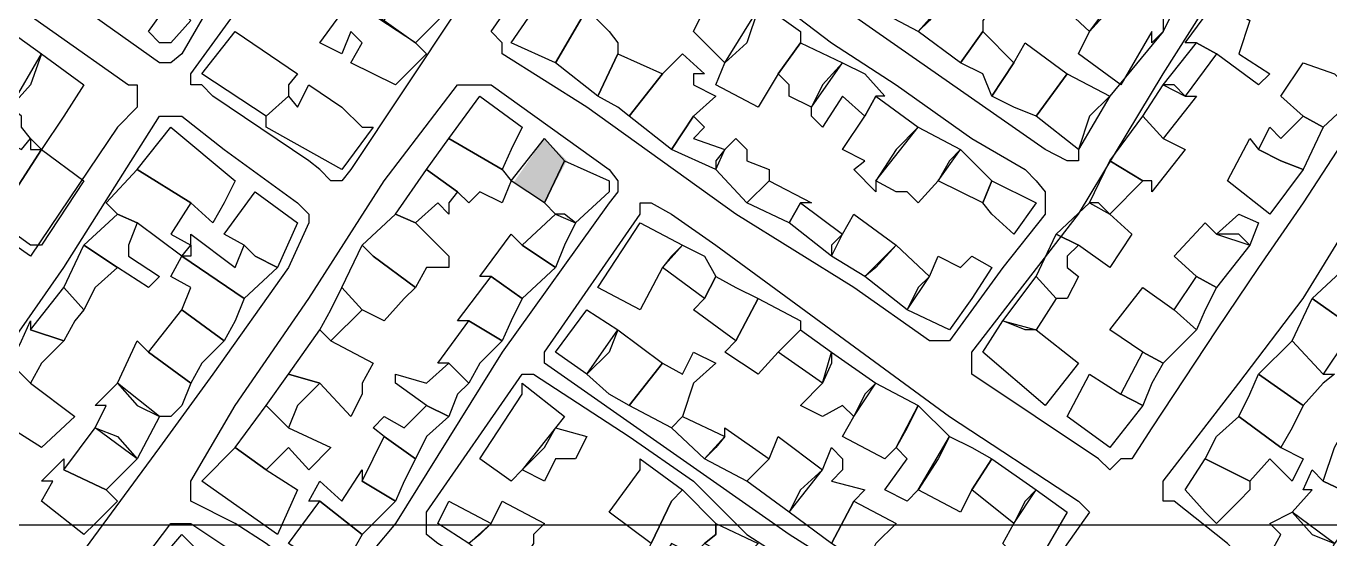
# Model space of a CAD drawing. Header units: millimetres. Extents: x -3588 to 75209, y -3737 to 38254.
# Drawn here: x 28172.9 to 28338.3, y 5155.3 to 5220.4 of the extents above; entities that cross this region are included whole.
import ezdxf

# ---------------------------------------------------------------- set-up
doc = ezdxf.new("R2010")
doc.units = ezdxf.units.MM
doc.layers.add('H', color=250, linetype='Continuous')
doc.layers.add('P', color=253, linetype='Continuous')

msp = doc.modelspace()

# ---------------------------------------------------------------- hatches: boundary and pattern name
at = {"layer": 'H', "linetype": 'Continuous'}
msp.add_hatch(color=256, dxfattribs=at).paths.add_polyline_path([(28234.693, 5200.461), (28238.646, 5206.11), (28241.478, 5203.278), (28238.646, 5197.917), (28234.693, 5200.461), (28234.693, 5200.461)])

# ---------------------------------------------------------------- linework, layer by layer
msp.add_lwpolyline([(27993.054, 5972.044), (29582.265, 5972.044), (29582.265, 5157.048), (27993.054, 5157.048)], close=True)
at = {"layer": 'P'}
for points in [[(28210.143, 5202.158), (28208.735, 5203.278), (28196.588, 5211.472), (28195.18, 5212.88), (28193.771, 5212.88), (28193.771, 5214.288), (28200.541, 5223.603), (28208.735, 5237.158), (28216.913, 5248.168), (28222.274, 5256.346), (28227.635, 5264.252), (28229.059, 5264.252), (28230.468, 5264.252), (28240.054, 5258.891), (28245.431, 5254.938), (28246.84, 5253.529), (28246.84, 5252.121), (28246.84, 5249.577), (28241.19, 5242.807), (28227.635, 5222.482), (28214.096, 5202.158), (28212.96, 5200.733), (28211.551, 5200.733), (28210.143, 5202.158)], [(28310.358, 5164.037), (28308.934, 5165.461), (28292.85, 5176.184), (28292.85, 5177.592), (28292.85, 5179), (28306.405, 5196.508), (28317.128, 5214.288), (28323.897, 5225.011), (28336.044, 5242.807), (28349.583, 5264.252)], [(28159.891, 5260.299), (28161.3, 5263.132), (28162.708, 5263.132), (28203.357, 5236.021), (28203.357, 5234.613), (28200.541, 5230.372), (28196.588, 5223.603), (28192.635, 5216.833), (28191.227, 5215.697), (28189.818, 5215.697), (28180.216, 5222.482), (28168.085, 5230.372), (28159.891, 5236.021), (28150.577, 5242.807), (28150.577, 5243.927), (28149.169, 5243.927), (28149.169, 5245.336), (28158.755, 5257.482), (28159.891, 5260.299)], [(28151.986, 5237.158), (28153.122, 5236.021), (28166.661, 5226.435), (28176.263, 5219.65), (28185.865, 5212.88), (28186.986, 5212.88), (28186.986, 5211.472), (28186.986, 5210.047), (28184.457, 5207.519), (28173.447, 5191.147), (28132.797, 5219.65), (28131.661, 5219.65), (28132.797, 5221.058), (28138.43, 5229.252), (28145.216, 5238.566), (28147.761, 5239.974), (28147.761, 5238.566), (28149.169, 5238.566), (28151.986, 5237.158)], [(28288.609, 5180.409), (28287.489, 5180.409), (28277.887, 5187.194), (28262.923, 5196.508), (28244.007, 5210.047), (28233.284, 5216.833), (28233.284, 5218.241), (28231.876, 5219.65), (28244.007, 5237.158), (28245.431, 5238.566), (28246.84, 5238.566), (28253.609, 5234.613), (28260.379, 5229.252), (28264.332, 5226.435), (28275.07, 5218.241), (28283.248, 5212.88), (28292.85, 5206.11), (28299.62, 5202.158), (28301.028, 5200.733), (28302.164, 5199.325), (28302.164, 5196.508), (28296.803, 5189.723), (28290.034, 5180.409), (28288.609, 5180.409)], [(28310.358, 5222.482), (28307.814, 5219.65), (28303.573, 5223.603), (28304.981, 5226.435), (28307.814, 5229.252), (28311.767, 5225.011), (28310.358, 5222.482)], [(28225.107, 5221.058), (28222.274, 5218.241), (28214.096, 5223.603), (28218.321, 5221.058), (28219.729, 5223.603), (28218.321, 5225.011), (28219.729, 5227.844), (28226.515, 5222.482), (28225.107, 5221.058)], [(28245.431, 5222.482), (28244.007, 5222.482), (28240.054, 5215.697), (28234.421, 5218.241), (28240.054, 5226.435), (28245.431, 5222.482)], [(28264.332, 5218.241), (28261.515, 5215.697), (28257.562, 5219.65), (28258.97, 5222.482), (28261.515, 5225.011), (28261.515, 5226.435), (28267.164, 5222.482), (28265.756, 5222.482), (28264.332, 5218.241)], [(28287.489, 5221.058), (28286.081, 5219.65), (28280.703, 5222.482), (28283.248, 5225.011), (28288.609, 5222.482), (28287.489, 5221.058)], [(28294.259, 5221.058), (28294.259, 5219.65), (28291.442, 5215.697), (28286.081, 5219.65), (28288.609, 5222.482), (28290.034, 5225.011), (28295.395, 5222.482), (28294.259, 5221.058)], [(28317.128, 5219.65), (28315.72, 5218.241), (28315.72, 5219.65), (28311.767, 5212.88), (28306.405, 5216.833), (28307.814, 5219.65), (28311.767, 5225.011), (28317.128, 5222.482), (28317.128, 5219.65)], [(28189.818, 5218.241), (28188.41, 5219.65), (28191.227, 5223.603), (28193.771, 5221.058), (28191.227, 5218.241), (28189.818, 5218.241)], [(28218.321, 5221.058), (28222.274, 5218.241), (28223.682, 5216.833), (28219.729, 5212.88), (28214.096, 5215.697), (28215.504, 5218.241), (28214.096, 5219.65), (28212.96, 5216.833), (28210.143, 5218.241), (28214.096, 5223.603), (28218.321, 5221.058)], [(28247.96, 5216.833), (28245.431, 5211.472), (28240.054, 5215.697), (28244.007, 5222.482), (28246.84, 5219.65), (28247.96, 5218.241), (28247.96, 5216.833)], [(28268.285, 5214.288), (28265.756, 5210.047), (28260.379, 5212.88), (28261.515, 5215.697), (28265.756, 5222.482), (28267.164, 5222.482), (28271.117, 5219.65), (28271.117, 5218.241), (28268.285, 5214.288)], [(28318.536, 5222.482), (28317.128, 5219.65), (28310.358, 5211.472), (28306.405, 5204.686), (28306.405, 5203.278), (28304.981, 5203.278), (28302.164, 5204.686), (28280.703, 5219.65), (28275.07, 5223.603)], [(28321.353, 5218.241), (28319.945, 5218.241), (28323.897, 5223.603), (28328.138, 5221.058), (28326.73, 5216.833), (28330.683, 5214.288), (28329.259, 5212.88), (28323.897, 5216.833), (28321.353, 5218.241)], [(28173.447, 5212.88), (28170.902, 5210.047), (28169.494, 5207.519), (28166.661, 5210.047), (28168.085, 5211.472), (28165.541, 5212.88), (28166.661, 5214.288), (28170.902, 5219.65), (28174.855, 5216.833), (28173.447, 5212.88)], [(28206.19, 5212.88), (28206.19, 5211.472), (28203.357, 5208.927), (28195.18, 5214.288), (28199.405, 5219.65), (28207.31, 5214.288), (28206.19, 5212.88)], [(28294.259, 5214.288), (28291.442, 5215.697), (28294.259, 5219.65), (28298.211, 5215.697), (28295.395, 5211.472), (28294.259, 5214.288)], [(28273.934, 5212.88), (28272.526, 5210.047), (28269.709, 5211.472), (28269.709, 5212.88), (28268.285, 5214.288), (28271.117, 5218.241), (28276.478, 5215.697), (28273.934, 5212.88)], [(28298.211, 5210.047), (28295.395, 5211.472), (28298.211, 5215.697), (28299.62, 5218.241), (28304.981, 5214.288), (28301.028, 5208.927), (28298.211, 5210.047)], [(28318.536, 5212.88), (28317.128, 5212.88), (28321.353, 5218.241), (28323.897, 5216.833), (28319.945, 5211.472), (28318.536, 5212.88)], [(28177.672, 5208.927), (28174.855, 5204.686), (28173.447, 5206.11), (28172.31, 5207.519), (28172.31, 5208.927), (28170.902, 5210.047), (28174.855, 5216.833), (28180.216, 5212.88), (28177.672, 5208.927)], [(28247.96, 5210.047), (28245.431, 5211.472), (28247.96, 5216.833), (28253.609, 5214.288), (28249.384, 5208.927), (28247.96, 5210.047)], [(28257.562, 5214.288), (28257.562, 5212.88), (28260.379, 5211.472), (28257.562, 5208.927), (28254.745, 5204.686), (28249.384, 5208.927), (28253.609, 5214.288), (28256.154, 5216.833), (28258.97, 5214.288), (28257.562, 5214.288)], [(28279.295, 5214.288), (28281.84, 5211.472), (28280.703, 5211.472), (28279.295, 5208.927), (28276.478, 5211.472), (28273.934, 5207.519), (28272.526, 5208.927), (28272.526, 5210.047), (28276.478, 5215.697), (28279.295, 5214.288)], [(28307.814, 5208.927), (28306.405, 5204.686), (28301.028, 5208.927), (28304.981, 5214.288), (28310.358, 5211.472), (28307.814, 5208.927)], [(28338.861, 5214.288), (28341.678, 5211.472), (28337.453, 5207.519), (28334.908, 5208.927), (28332.091, 5211.472), (28334.908, 5215.697), (28338.861, 5214.288)], [(28203.357, 5154.723), (28199.405, 5157.267), (28193.771, 5160.084), (28193.771, 5161.508), (28193.771, 5162.628), (28199.405, 5172.231), (28208.735, 5185.786), (28218.321, 5200.733), (28227.635, 5212.88), (28229.059, 5212.88), (28230.468, 5212.88), (28231.876, 5212.88), (28246.84, 5202.158), (28247.96, 5200.733), (28247.96, 5199.325), (28246.84, 5197.917), (28233.284, 5179), (28219.729, 5157.267), (28214.096, 5150.498), (28212.96, 5149.073), (28212.96, 5147.953), (28211.551, 5149.073), (28208.735, 5150.498), (28203.357, 5154.723)], [(28212.96, 5210.047), (28215.504, 5207.519), (28216.913, 5207.519), (28212.96, 5202.158), (28203.357, 5207.519), (28203.357, 5208.927), (28206.19, 5211.472), (28207.31, 5210.047), (28208.735, 5212.88), (28212.96, 5210.047)], [(28319.945, 5211.472), (28321.353, 5211.472), (28317.128, 5206.11), (28314.583, 5208.927), (28317.128, 5212.88), (28319.945, 5211.472)], [(28234.421, 5204.686), (28233.284, 5202.158), (28226.515, 5206.11), (28230.468, 5211.472), (28235.829, 5207.519), (28234.421, 5204.686)], [(28283.248, 5204.686), (28280.703, 5200.733), (28280.703, 5199.325), (28277.887, 5202.158), (28279.295, 5203.278), (28276.478, 5204.686), (28279.295, 5208.927), (28280.703, 5211.472), (28286.081, 5207.519), (28283.248, 5204.686)], [(28342.814, 5210.047), (28334.908, 5197.917), (28329.259, 5189.723), (28323.897, 5181.833), (28315.72, 5169.398), (28313.175, 5165.461), (28311.767, 5165.461), (28310.358, 5164.037)], [(28172.31, 5143.712), (28155.938, 5155.859), (28154.53, 5155.859), (28154.53, 5157.267), (28162.708, 5168.278), (28177.672, 5189.723), (28189.818, 5208.927), (28191.227, 5208.927), (28192.635, 5208.927), (28197.996, 5204.686), (28207.31, 5197.917), (28208.735, 5196.508), (28208.735, 5195.372), (28206.19, 5189.723), (28196.588, 5176.184), (28189.818, 5166.869), (28174.855, 5146.545), (28173.447, 5143.712), (28172.31, 5143.712)], [(28197.996, 5197.917), (28196.588, 5195.372), (28193.771, 5197.917), (28186.986, 5202.158), (28191.227, 5207.519), (28199.405, 5200.733), (28197.996, 5197.917)], [(28260.379, 5203.278), (28260.379, 5202.158), (28254.745, 5204.686), (28257.562, 5208.927), (28258.97, 5207.519), (28257.562, 5206.11), (28261.515, 5204.686), (28260.379, 5203.278)], [(28290.034, 5203.278), (28288.609, 5200.733), (28286.081, 5197.917), (28284.656, 5199.325), (28283.248, 5199.325), (28280.703, 5200.733), (28286.081, 5207.519), (28291.442, 5204.686), (28290.034, 5203.278)], [(28315.72, 5200.733), (28314.583, 5200.733), (28310.358, 5203.278), (28314.583, 5208.927), (28317.128, 5206.11), (28319.945, 5204.686), (28315.72, 5199.325), (28315.72, 5200.733)], [(28332.091, 5203.278), (28329.259, 5204.686), (28330.683, 5207.519), (28332.091, 5206.11), (28334.908, 5208.927), (28337.453, 5207.519), (28334.908, 5202.158), (28332.091, 5203.278)], [(28173.447, 5204.686), (28174.855, 5204.686), (28169.494, 5196.508), (28165.541, 5199.325), (28168.085, 5206.11), (28169.494, 5206.11), (28172.31, 5204.686), (28173.447, 5206.11), (28173.447, 5204.686)], [(28233.284, 5202.158), (28234.421, 5200.733), (28233.284, 5197.917), (28230.468, 5199.325), (28229.059, 5197.917), (28227.635, 5199.325), (28223.682, 5202.158), (28226.515, 5206.11), (28233.284, 5202.158)], [(28234.421, 5200.733), (28238.646, 5206.11), (28241.19, 5203.278), (28238.646, 5197.917), (28234.421, 5200.733), (28234.421, 5200.733)], [(28267.164, 5202.158), (28267.164, 5200.733), (28264.332, 5197.917), (28260.379, 5202.158), (28261.515, 5204.686), (28262.923, 5206.11), (28264.332, 5204.686), (28264.332, 5203.278), (28267.164, 5202.158)], [(28332.091, 5203.278), (28334.908, 5202.158), (28330.683, 5196.508), (28325.306, 5200.733), (28328.138, 5206.11), (28329.259, 5204.686), (28332.091, 5203.278)], [(28174.855, 5192.555), (28173.447, 5192.555), (28169.494, 5195.372), (28169.494, 5196.508), (28174.855, 5204.686), (28180.216, 5200.733), (28174.855, 5192.555)], [(28292.85, 5203.278), (28295.395, 5200.733), (28294.259, 5197.917), (28288.609, 5200.733), (28291.442, 5204.686), (28292.85, 5203.278)], [(28241.19, 5196.508), (28240.054, 5196.508), (28238.646, 5197.917), (28241.19, 5203.278), (28246.84, 5200.733), (28246.84, 5199.325), (28242.599, 5195.372), (28241.19, 5196.508)], [(28308.934, 5197.917), (28307.814, 5197.917), (28310.358, 5203.278), (28314.583, 5200.733), (28310.358, 5196.508), (28308.934, 5197.917)], [(28334.908, 5147.953), (28333.5, 5147.953), (28329.259, 5150.498), (28325.306, 5154.723), (28318.536, 5160.084), (28317.128, 5160.084), (28317.128, 5161.508), (28317.128, 5162.628), (28326.73, 5175.047), (28334.908, 5185.786), (28345.63, 5203.278)], [(28193.771, 5191.147), (28192.635, 5191.147), (28186.986, 5195.372), (28184.457, 5196.508), (28183.033, 5197.917), (28186.986, 5202.158), (28193.771, 5197.917), (28191.227, 5193.964), (28193.771, 5192.555), (28193.771, 5191.147)], [(28226.515, 5197.917), (28226.515, 5196.508), (28225.107, 5197.917), (28222.274, 5195.372), (28219.729, 5196.508), (28223.682, 5202.158), (28227.635, 5199.325), (28226.515, 5197.917)], [(28201.949, 5191.147), (28200.541, 5192.555), (28197.996, 5193.964), (28201.949, 5199.325), (28207.31, 5195.372), (28204.782, 5189.723), (28201.949, 5191.147)], [(28272.526, 5197.917), (28271.117, 5197.917), (28269.709, 5195.372), (28264.332, 5197.917), (28267.164, 5200.733), (28272.526, 5197.917)], [(28295.395, 5196.508), (28294.259, 5197.917), (28295.395, 5200.733), (28301.028, 5197.917), (28298.211, 5193.964), (28295.395, 5196.508)], [(28294.259, 5141.183), (28292.85, 5141.183), (28269.709, 5155.859), (28238.646, 5177.592), (28238.646, 5179), (28250.792, 5196.508), (28250.792, 5197.917), (28252.201, 5197.917), (28254.745, 5196.508), (28260.379, 5192.555), (28290.034, 5170.822), (28306.405, 5160.084), (28307.814, 5158.675), (28295.395, 5141.183), (28294.259, 5141.183)], [(28275.07, 5192.555), (28275.07, 5191.147), (28269.709, 5195.372), (28271.117, 5197.917), (28276.478, 5193.964), (28275.07, 5192.555)], [(28310.358, 5196.508), (28313.175, 5193.964), (28310.358, 5189.723), (28306.405, 5192.555), (28303.573, 5193.964), (28307.814, 5197.917), (28310.358, 5196.508)], [(28185.865, 5192.555), (28185.865, 5191.147), (28189.818, 5188.602), (28188.41, 5187.194), (28184.457, 5189.723), (28180.216, 5192.555), (28184.457, 5196.508), (28186.986, 5195.372), (28185.865, 5192.555)], [(28226.515, 5189.723), (28225.107, 5189.723), (28223.682, 5189.723), (28222.274, 5187.194), (28216.913, 5191.147), (28215.504, 5192.555), (28219.729, 5196.508), (28222.274, 5195.372), (28226.515, 5191.147), (28226.515, 5189.723)], [(28241.19, 5192.555), (28240.054, 5189.723), (28235.829, 5192.555), (28240.054, 5196.508), (28242.599, 5195.372), (28241.19, 5192.555)], [(28280.703, 5189.723), (28279.295, 5188.602), (28275.07, 5191.147), (28276.478, 5193.964), (28277.887, 5196.508), (28283.248, 5192.555), (28280.703, 5189.723)], [(28326.73, 5193.964), (28323.897, 5193.964), (28326.73, 5196.508), (28329.259, 5195.372), (28328.138, 5192.555), (28326.73, 5193.964)], [(28254.745, 5191.147), (28253.609, 5189.723), (28250.792, 5184.361), (28245.431, 5187.194), (28250.792, 5195.372), (28256.154, 5192.555), (28254.745, 5191.147)], [(28323.897, 5193.964), (28328.138, 5192.555), (28323.897, 5187.194), (28321.353, 5188.602), (28318.536, 5191.147), (28322.489, 5195.372), (28323.897, 5193.964)], [(28201.949, 5191.147), (28204.782, 5189.723), (28200.541, 5185.786), (28192.635, 5191.147), (28193.771, 5192.555), (28193.771, 5193.964), (28199.405, 5189.723), (28200.541, 5192.555), (28201.949, 5191.147)], [(28235.829, 5192.555), (28240.054, 5189.723), (28235.829, 5185.786), (28231.876, 5188.602), (28230.468, 5188.602), (28234.421, 5193.964), (28235.829, 5192.555)], [(28304.981, 5191.147), (28304.981, 5189.723), (28306.405, 5188.602), (28304.981, 5185.786), (28303.573, 5185.786), (28301.028, 5188.602), (28303.573, 5193.964), (28306.405, 5192.555), (28304.981, 5191.147)], [(28181.624, 5187.194), (28180.216, 5184.361), (28177.672, 5187.194), (28180.216, 5192.555), (28184.457, 5189.723), (28181.624, 5187.194)], [(28199.405, 5182.953), (28197.996, 5180.409), (28192.635, 5184.361), (28193.771, 5187.194), (28191.227, 5188.602), (28192.635, 5191.147), (28200.541, 5185.786), (28199.405, 5182.953)], [(28220.866, 5185.786), (28218.321, 5182.953), (28215.504, 5184.361), (28212.96, 5187.194), (28215.504, 5192.555), (28216.913, 5191.147), (28222.274, 5187.194), (28220.866, 5185.786)], [(28258.97, 5191.147), (28260.379, 5188.602), (28258.97, 5185.786), (28253.609, 5189.723), (28256.154, 5192.555), (28258.97, 5191.147)], [(28286.081, 5187.194), (28284.656, 5184.361), (28279.295, 5188.602), (28283.248, 5192.555), (28287.489, 5188.602), (28286.081, 5187.194)], [(28292.85, 5185.786), (28290.034, 5181.833), (28284.656, 5184.361), (28287.489, 5188.602), (28288.609, 5191.147), (28291.442, 5189.723), (28292.85, 5191.147), (28295.395, 5189.723), (28292.85, 5185.786)], [(28345.63, 5187.194), (28344.222, 5184.361), (28342.814, 5184.361), (28341.678, 5181.833), (28336.044, 5185.786), (28340.269, 5189.723), (28345.63, 5187.194)], [(28234.421, 5182.953), (28233.284, 5180.409), (28229.059, 5182.953), (28227.635, 5182.953), (28231.876, 5188.602), (28235.829, 5185.786), (28234.421, 5182.953)], [(28262.923, 5187.194), (28265.756, 5185.786), (28262.923, 5180.409), (28257.562, 5184.361), (28258.97, 5185.786), (28260.379, 5188.602), (28262.923, 5187.194)], [(28299.62, 5181.833), (28296.803, 5182.953), (28301.028, 5188.602), (28303.573, 5185.786), (28301.028, 5181.833), (28299.62, 5181.833)], [(28322.489, 5184.361), (28321.353, 5181.833), (28318.536, 5184.361), (28321.353, 5188.602), (28323.897, 5187.194), (28322.489, 5184.361)], [(28179.08, 5182.953), (28177.672, 5180.409), (28173.447, 5181.833), (28177.672, 5187.194), (28180.216, 5184.361), (28179.08, 5182.953)], [(28211.551, 5184.361), (28212.96, 5187.194), (28215.504, 5184.361), (28211.551, 5180.409), (28210.143, 5181.833), (28211.551, 5184.361)], [(28318.536, 5184.361), (28321.353, 5181.833), (28317.128, 5177.592), (28314.583, 5179), (28310.358, 5181.833), (28314.583, 5187.194), (28318.536, 5184.361)], [(28195.18, 5177.592), (28193.771, 5175.047), (28188.41, 5179), (28192.635, 5184.361), (28197.996, 5180.409), (28195.18, 5177.592)], [(28246.84, 5179), (28244.007, 5176.184), (28240.054, 5179), (28244.007, 5184.361), (28247.96, 5181.833), (28246.84, 5179)], [(28268.285, 5179), (28265.756, 5176.184), (28261.515, 5179), (28262.923, 5180.409), (28265.756, 5185.786), (28271.117, 5182.953), (28271.117, 5181.833), (28268.285, 5179)], [(28341.678, 5181.833), (28340.269, 5179), (28340.269, 5180.409), (28337.453, 5176.184), (28333.5, 5180.409), (28336.044, 5185.786), (28341.678, 5181.833)], [(28174.855, 5177.592), (28173.447, 5175.047), (28170.902, 5177.592), (28172.31, 5180.409), (28173.447, 5182.953), (28173.447, 5181.833), (28177.672, 5180.409), (28174.855, 5177.592)], [(28230.468, 5177.592), (28229.059, 5175.047), (28226.515, 5177.592), (28225.107, 5177.592), (28229.059, 5182.953), (28233.284, 5180.409), (28230.468, 5177.592)], [(28301.028, 5181.833), (28306.405, 5177.592), (28302.164, 5172.231), (28294.259, 5179), (28296.803, 5182.953), (28301.028, 5181.833)], [(28211.551, 5180.409), (28216.913, 5177.592), (28215.504, 5175.047), (28215.504, 5173.639), (28214.096, 5170.822), (28210.143, 5175.047), (28206.19, 5176.184), (28210.143, 5181.833), (28211.551, 5180.409)], [(28246.84, 5173.639), (28244.007, 5176.184), (28247.96, 5181.833), (28253.609, 5177.592), (28249.384, 5172.231), (28246.84, 5173.639)], [(28275.07, 5177.592), (28273.934, 5175.047), (28268.285, 5179), (28271.117, 5181.833), (28275.07, 5179), (28275.07, 5177.592)], [(28192.635, 5172.231), (28191.227, 5170.822), (28189.818, 5170.822), (28184.457, 5175.047), (28186.986, 5180.409), (28188.41, 5179), (28193.771, 5175.047), (28192.635, 5172.231)], [(28337.453, 5176.184), (28338.861, 5176.184), (28337.453, 5175.047), (28334.908, 5172.231), (28329.259, 5176.184), (28333.5, 5180.409), (28337.453, 5176.184)], [(28257.562, 5175.047), (28256.154, 5170.822), (28254.745, 5169.398), (28249.384, 5172.231), (28253.609, 5177.592), (28256.154, 5176.184), (28257.562, 5179), (28260.379, 5177.592), (28257.562, 5175.047)], [(28279.295, 5173.639), (28277.887, 5170.822), (28276.478, 5172.231), (28273.934, 5170.822), (28271.117, 5172.231), (28273.934, 5175.047), (28275.07, 5179), (28280.703, 5175.047), (28279.295, 5173.639)], [(28315.72, 5175.047), (28314.583, 5172.231), (28311.767, 5173.639), (28314.583, 5179), (28317.128, 5177.592), (28315.72, 5175.047)], [(28173.447, 5175.047), (28179.08, 5170.822), (28174.855, 5166.869), (28170.902, 5169.398), (28166.661, 5172.231), (28170.902, 5177.592), (28173.447, 5175.047)], [(28207.31, 5172.231), (28206.19, 5169.398), (28203.357, 5172.231), (28206.19, 5176.184), (28210.143, 5175.047), (28207.31, 5172.231)], [(28227.635, 5173.639), (28226.515, 5170.822), (28223.682, 5172.231), (28219.729, 5175.047), (28219.729, 5176.184), (28223.682, 5175.047), (28226.515, 5177.592), (28229.059, 5175.047), (28227.635, 5173.639)], [(28257.562, 5162.628), (28264.332, 5155.859), (28291.442, 5138.351), (28292.85, 5136.942), (28291.442, 5136.942), (28280.703, 5120.859), (28280.703, 5119.434), (28279.295, 5119.434), (28277.887, 5119.434), (28272.526, 5123.387), (28249.384, 5138.351), (28234.421, 5149.073), (28225.107, 5154.723), (28223.682, 5155.859), (28223.682, 5157.267), (28223.682, 5158.675), (28235.829, 5176.184), (28237.237, 5176.184), (28249.384, 5168.278), (28257.562, 5162.628)], [(28311.767, 5173.639), (28314.583, 5172.231), (28310.358, 5166.869), (28304.981, 5170.822), (28307.814, 5176.184), (28311.767, 5173.639)], [(28328.138, 5173.639), (28329.259, 5176.184), (28334.908, 5172.231), (28333.5, 5169.398), (28332.091, 5166.869), (28326.73, 5170.822), (28328.138, 5173.639)], [(28186.986, 5172.231), (28189.818, 5170.822), (28186.986, 5165.461), (28181.624, 5169.398), (28183.033, 5172.231), (28181.624, 5172.231), (28184.457, 5175.047), (28186.986, 5172.231)], [(28235.829, 5164.037), (28234.421, 5162.628), (28230.468, 5165.461), (28235.829, 5173.639), (28235.829, 5175.047), (28241.19, 5170.822), (28240.054, 5169.398), (28235.829, 5164.037)], [(28284.656, 5169.398), (28283.248, 5166.869), (28281.84, 5165.461), (28276.478, 5168.278), (28277.887, 5170.822), (28280.703, 5175.047), (28286.081, 5172.231), (28284.656, 5169.398)], [(28206.19, 5169.398), (28211.551, 5166.869), (28208.735, 5164.037), (28206.19, 5166.869), (28203.357, 5164.037), (28199.405, 5166.869), (28203.357, 5172.231), (28206.19, 5169.398)], [(28223.682, 5168.278), (28222.274, 5165.461), (28218.321, 5168.278), (28216.913, 5169.398), (28218.321, 5170.822), (28220.866, 5169.398), (28223.682, 5172.231), (28226.515, 5170.822), (28223.682, 5168.278)], [(28288.609, 5165.461), (28286.081, 5161.508), (28284.656, 5160.084), (28281.84, 5161.508), (28284.656, 5165.461), (28283.248, 5166.869), (28286.081, 5172.231), (28290.034, 5168.278), (28288.609, 5165.461)], [(28260.379, 5166.869), (28258.97, 5165.461), (28254.745, 5169.398), (28256.154, 5170.822), (28261.515, 5168.278), (28260.379, 5166.869)], [(28323.897, 5168.278), (28326.73, 5170.822), (28332.091, 5166.869), (28334.908, 5165.461), (28333.5, 5162.628), (28330.683, 5165.461), (28328.138, 5162.628), (28322.489, 5165.461), (28323.897, 5168.278)], [(28184.457, 5168.278), (28186.986, 5165.461), (28183.033, 5161.508), (28177.672, 5164.037), (28181.624, 5169.398), (28184.457, 5168.278)], [(28220.866, 5162.628), (28219.729, 5160.084), (28215.504, 5162.628), (28218.321, 5168.278), (28222.274, 5165.461), (28220.866, 5162.628)], [(28238.646, 5166.869), (28240.054, 5169.398), (28244.007, 5168.278), (28242.599, 5165.461), (28240.054, 5165.461), (28238.646, 5162.628), (28235.829, 5164.037), (28238.646, 5166.869)], [(28265.756, 5164.037), (28264.332, 5162.628), (28258.97, 5165.461), (28261.515, 5168.278), (28261.515, 5169.398), (28267.164, 5165.461), (28265.756, 5164.037)], [(28271.117, 5161.508), (28269.709, 5158.675), (28264.332, 5162.628), (28267.164, 5165.461), (28268.285, 5168.278), (28273.934, 5164.037), (28271.117, 5161.508)], [(28292.85, 5166.869), (28295.395, 5165.461), (28292.85, 5161.508), (28291.442, 5158.675), (28286.081, 5161.508), (28290.034, 5168.278), (28292.85, 5166.869)], [(28344.222, 5161.508), (28342.814, 5160.084), (28337.453, 5162.628), (28338.861, 5166.869), (28340.269, 5169.398), (28340.269, 5168.278), (28345.63, 5164.037), (28344.222, 5161.508)], [(28203.357, 5164.037), (28207.31, 5161.508), (28204.782, 5155.859), (28195.18, 5162.628), (28199.405, 5166.869), (28203.357, 5164.037)], [(28276.478, 5164.037), (28275.07, 5162.628), (28279.295, 5161.508), (28277.887, 5160.084), (28275.07, 5154.723), (28269.709, 5158.675), (28273.934, 5164.037), (28275.07, 5166.869), (28276.478, 5165.461), (28276.478, 5164.037)], [(28181.624, 5157.267), (28180.216, 5155.859), (28174.855, 5160.084), (28176.263, 5162.628), (28174.855, 5162.628), (28177.672, 5165.461), (28177.672, 5164.037), (28183.033, 5161.508), (28184.457, 5160.084), (28181.624, 5157.267)], [(28254.745, 5160.084), (28252.201, 5154.723), (28246.84, 5158.675), (28250.792, 5164.037), (28250.792, 5165.461), (28256.154, 5161.508), (28254.745, 5160.084)], [(28299.62, 5160.084), (28298.211, 5157.267), (28292.85, 5161.508), (28295.395, 5165.461), (28301.028, 5161.508), (28299.62, 5160.084)], [(28322.489, 5158.675), (28319.945, 5161.508), (28322.489, 5165.461), (28328.138, 5162.628), (28328.138, 5161.508), (28326.73, 5160.084), (28323.897, 5157.267), (28322.489, 5158.675)], [(28215.504, 5162.628), (28219.729, 5160.084), (28215.504, 5155.859), (28210.143, 5160.084), (28208.735, 5160.084), (28210.143, 5162.628), (28212.96, 5160.084), (28215.504, 5164.037), (28215.504, 5162.628)], [(28337.453, 5162.628), (28342.814, 5160.084), (28338.861, 5154.723), (28333.5, 5158.675), (28336.044, 5161.508), (28334.908, 5161.508), (28336.044, 5164.037), (28337.453, 5162.628)], [(28260.379, 5157.267), (28260.379, 5155.859), (28258.97, 5154.723), (28257.562, 5153.314), (28254.745, 5154.723), (28252.201, 5150.498), (28250.792, 5151.906), (28252.201, 5154.723), (28254.745, 5160.084), (28256.154, 5161.508), (28260.379, 5157.267)], [(28298.211, 5153.314), (28296.803, 5154.723), (28298.211, 5157.267), (28301.028, 5161.508), (28304.981, 5158.675), (28301.028, 5151.906), (28298.211, 5153.314)], [(28214.096, 5153.314), (28212.96, 5150.498), (28206.19, 5154.723), (28210.143, 5160.084), (28215.504, 5155.859), (28214.096, 5153.314)], [(28230.468, 5155.859), (28229.059, 5154.723), (28225.107, 5157.267), (28226.515, 5160.084), (28231.876, 5157.267), (28230.468, 5155.859)], [(28237.237, 5155.859), (28237.237, 5154.723), (28234.421, 5150.498), (28229.059, 5154.723), (28231.876, 5157.267), (28233.284, 5160.084), (28238.646, 5157.267), (28237.237, 5155.859)], [(28280.703, 5154.723), (28279.295, 5151.906), (28275.07, 5154.723), (28277.887, 5160.084), (28283.248, 5157.267), (28280.703, 5154.723)], [(28336.044, 5155.859), (28338.861, 5154.723), (28336.044, 5149.073), (28330.683, 5153.314), (28332.091, 5155.859), (28330.683, 5157.267), (28333.5, 5158.675), (28336.044, 5155.859)], [(28179.08, 5141.183), (28191.227, 5157.267), (28192.635, 5157.267), (28193.771, 5157.267), (28214.096, 5143.712)], [(28264.332, 5153.314), (28264.332, 5151.906), (28258.97, 5154.723), (28260.379, 5155.859), (28260.379, 5157.267), (28265.756, 5154.723), (28264.332, 5153.314)], [(28195.18, 5149.073), (28192.635, 5146.545), (28191.227, 5147.953), (28189.818, 5145.136), (28185.865, 5147.953), (28192.635, 5155.859), (28196.588, 5151.906), (28195.18, 5149.073)]]:
    msp.add_lwpolyline(points, dxfattribs=at)

doc.saveas('drawing.dxf')
